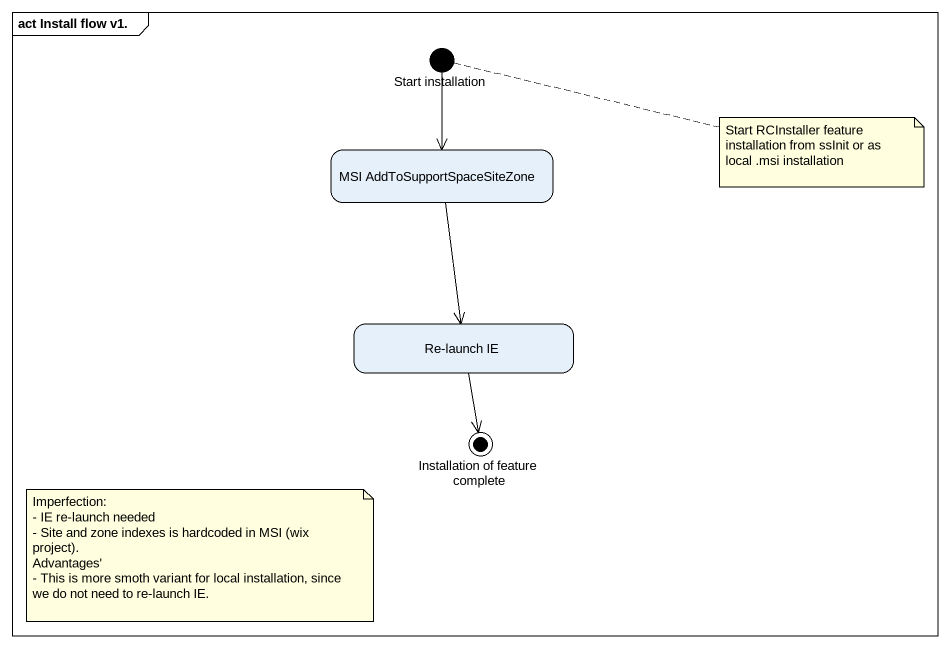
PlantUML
@startuml
mainframe act Install flow v1.
hide empty description
state "Start installation" as Start_installation <<start>>
state "MSI AddToSupportSpaceSiteZone" as MSI_AddToSupportSpaceSiteZon
state "Re-launch IE" as Re_launch_IE
state "Installation of feature complete" as Installation_of_feature <<end>>
Start_installation --> MSI_AddToSupportSpaceSiteZon
MSI_AddToSupportSpaceSiteZon --> Re_launch_IE
Re_launch_IE --> Installation_of_feature
note right of Start_installation : Start RCInstaller feature installation from ssInit or as local .msi installation
note as N2
  Imperfection:
  - IE re-launch needed
  - Site and zone indexes is hardcoded in MSI (wix project).
  Advantages'
  - This is more smoth variant for local installation, since we do not need to re-launch IE.
end note
@enduml
